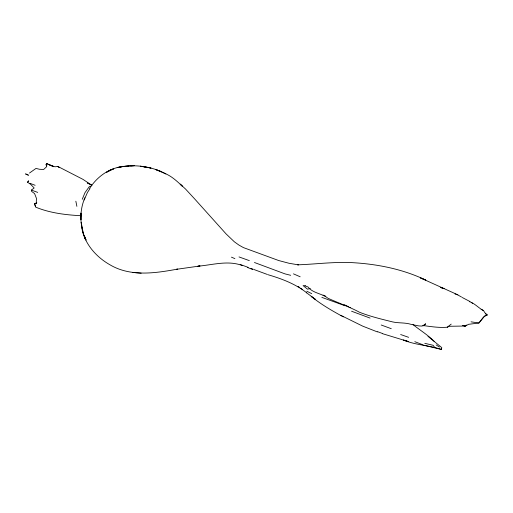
<?xml version="1.0" encoding="UTF-8"?>
<svg xmlns="http://www.w3.org/2000/svg" width="513" height="513" viewBox="0 0 513 513"><rect width="100%" height="100%" fill="white"/><g stroke="black" fill="none" stroke-linecap="round" stroke-linejoin="round"><path stroke-width="0.77" d="M441.443 348.789L441.34 349.43L422.847 344.999M81.484 215.736C66.158 214.992 49.921 213.055 35.679 207.137L34.403 203.885L36.224 203.655L36.455 198.377L34.576 193.568L31.562 191.343L31.396 190.092L34.153 187.989L30.6 184.295L27.599 182.262L28.484 180.839M427.983 336.342L441.796 347.647L441.34 349.43C429.035 345.236 415.633 345.166 403.513 340.055L408.495 341.6L382.621 333.713M84.138 200.019L87.473 192.433L89.967 188.643M82.247 199.288L84.978 192.67L89.191 186.796L90.872 186.168M84.863 197.749C80.74 207.521 79.682 218.609 82.337 228.933L81.272 222.392L81.323 222.95M34.403 203.885L36.801 202.782L36.224 203.655M27.599 182.262L28.433 181.038M89.628 188.38C96.861 177.158 108.647 168.174 122.171 166.712L117.144 167.546C133.463 163.891 151.066 165.975 165.846 173.875L155.92 169.623L161.326 171.637M483.483 317.06L478.905 323.01L468.491 324.319L465.362 326.146L462.72 325.479L465.041 326.031L449.317 326.281L447.259 327.223C439.064 327.91 430.952 326.608 422.77 325.486M465.362 326.146L466.336 324.992M447.259 327.223L451.203 324.113M423.405 325.383L425.655 323.748L424.219 325.614C419.865 326.922 415.453 325.018 411.163 324.383C405.071 322.414 398.627 323.299 392.586 321.907C381.409 319.124 370.149 316.463 359.504 312.25C349.289 306.787 338.522 303.01 327.999 298.271C322.042 293.321 312.956 293.41 308.037 286.991L305.209 285.908M29.465 173.054L36 168.418L39.443 169.264L43.611 169.514L46.734 166.616L46.151 164.545L46.651 163.57L53.621 166.687L46.651 163.57L46.01 164.756L46.843 165.84M483.977 316.438L486.965 315.162L484.663 316.111L478.905 323.01L471.043 321.831M310.327 288.511L307.467 289.172L303.08 285.594L305.434 285.76M91.846 185.264L82.933 179.345L57.841 166.443L55.019 166.783L49.036 164.679M125.364 166.276L134.265 165.654L130.764 165.936M123.492 166.436L128.667 166.103M297.399 264.843C315.104 264.24 332.738 261.861 350.565 262.553C376.382 263.849 402.384 268.889 425.835 280.117L420.436 277.911L457.865 294.84M81.567 225.278L81.272 222.392C81.836 240.597 94.463 255.987 109.795 264.702C130.392 277.001 155.227 273.211 177.543 269.107L176.626 269.287L200.032 265.971L197.903 266.209C212.683 264.952 228.118 260.014 242.598 265.644M141.184 273.173L132.938 272.454M298.681 264.92L289.05 263.272L278.758 260.559L243.419 247.599L238.911 245.067L234.358 241.803L226.098 233.922L194.421 198.659L185.552 189.053L180.191 184.109L182.666 186.527C177.453 181.621 172.035 176.472 165.378 173.638M485.503 313.911L487.35 315.008L484.958 312.853L483.483 310.538L481.117 309.371M290.691 275.308L285.042 273.891L254.448 262.502M349.116 307.313L350.552 307.678M424.758 343.319L433.094 345.281L434.537 347.166M455.012 294L457.173 294.59L461.533 297.027M408.617 337.317L400.653 334.534M239.013 256.93L249.318 260.617M268.081 274.737C281.9 278.822 295.379 283.869 306.691 292.795L306.319 292.602L315.533 299.464L311.192 296.373C321.042 304.408 332.168 310.814 343.312 316.861M345.069 305.774L321.843 297.373M240.206 264.522L242.367 265.253M37.712 192.394L31.396 190.092M391.259 328.686L381.197 324.998M441.674 287.857L443.905 288.665M243.091 265.497L248.125 267.356M251.011 268.427L253.172 269.222M253.858 269.479L267.356 274.468M377.562 331.667L382.416 333.476M351.572 311.224L370.059 318.079M422.327 344.582L414.793 341.677M30.068 183.34L35.128 185.302M469.312 301.612C474.801 303.298 478.353 307.98 483.483 310.538M300.163 276.776L293.455 273.852M377.388 331.917L362.672 326.127L340.85 315.36M247.657 267.517L252.704 269.543M462.207 297.482L469.985 301.535M444.001 288.665L440.75 287.338L443.373 288.473M323.075 295.09L325.749 296.219M231.44 257.148L234.89 258.635M344.165 304.69L348.584 306.742M306.755 291.217L311.744 293.635M89.384 183.968L87.274 182.865L91.814 185.244M436.185 344.941L439.397 347.083M298.066 286.369L299.31 287.254M300.554 288.133L302.426 289.46M413.042 324.633C420.173 330.34 427.957 334.963 434.383 341.562M471.55 302.478L472.582 303.504M57.841 166.443L59.085 167.68M85.19 237.961L86.062 240.071L84.068 235.146L84.901 237.256M35.711 206.611L34.756 204.212M84.671 237.295L85.453 239.391L83.773 234.839M82.991 232.03L83.298 233.338L82.657 230.401M82.503 229.709L82.83 231.254M75.853 201.224L76.879 206.341M80.951 213.177L80.894 219.731L80.951 213.177M110.776 169.822L106.646 172.221L113.706 168.848L110.776 169.822M144.813 166.949L140.344 166.218L151.008 168.046L144.813 166.949M28.369 175.164L25.65 173.945L28.369 175.164"/></g></svg>
